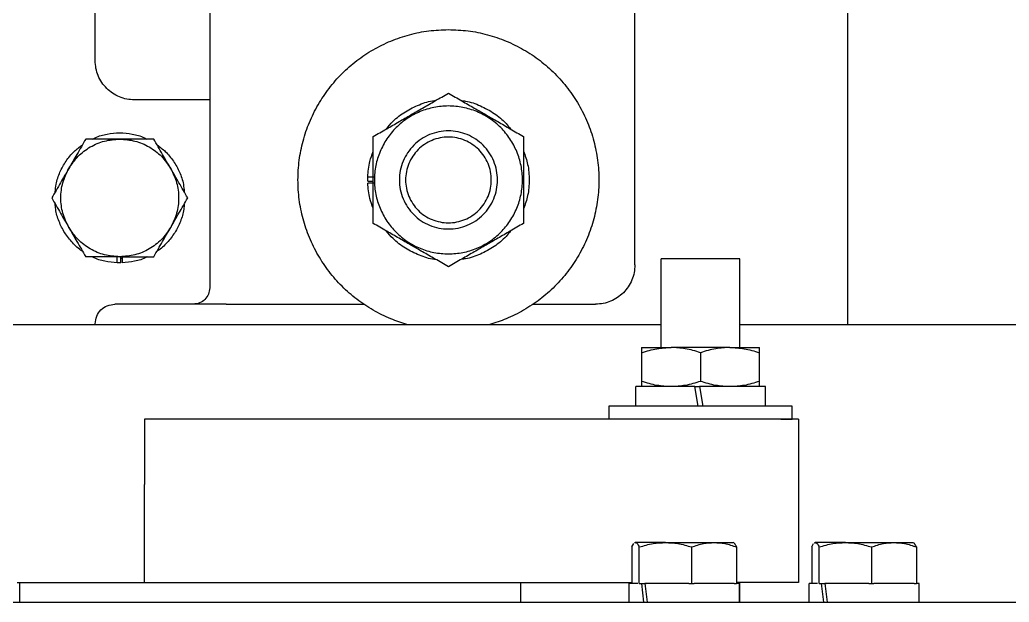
# Model space of a CAD drawing. Header units: millimetres. Extents: x 1293 to 41893, y 1011 to 26911.
# Drawn here: x 11581.6 to 11783.3, y 15104.4 to 15223.2 of the extents above; entities that cross this region are included whole.
import ezdxf

# ---------------------------------------------------------------- set-up
doc = ezdxf.new("R2010")
doc.units = ezdxf.units.MM
doc.header["$LTSCALE"] = 50
doc.layers.add('MAQUINAS', color=11, linetype='Continuous')

msp = doc.modelspace()

# ---------------------------------------------------------------- linework, layer by layer
at = {"layer": 'MAQUINAS', "linetype": 'Continuous', "lineweight": 25}
for p, q in [((11750.3934895, 15161.0425398), (11750.3934895, 15299.0425398)), ((11707.0054871, 15173.1569693), (11707.0054871, 15283.823636)), ((11597.0054871, 15214.823636), (11597.0054871, 15242.1569693)), ((11620.3388204, 15242.1569693), (11620.3388204, 15214.823636)), ((11613.6721537, 15206.823636), (11605.0054871, 15206.823636)), ((11620.3388204, 15206.823636), (11620.3388204, 15168.4903026)), ((11652.5541767, 15190.232299), (11652.5641558, 15191.118636)), ((11652.5641558, 15191.118636), (11653.8890188, 15191.118636)), ((11652.5541767, 15190.232299), (11653.6721578, 15190.232299)), ((11653.8890188, 15189.8619693), (11652.5641558, 15189.8619693)), ((11601.5104871, 15173.5695428), (11601.5104871, 15174.823636)), ((11602.2087419, 15173.5618601), (11602.2087419, 15174.823636)), ((11602.5004871, 15174.823636), (11602.5004871, 15173.5695428)), ((11602.2087419, 15173.5618601), (11601.5104871, 15173.5695428)), ((11602.2087419, 15174.4919776), (11602.5004871, 15174.5085348)), ((11712.3934934, 15156.3358731), (11712.3934934, 15174.3758731)), ((11728.3934934, 15156.3358731), (11728.3934934, 15174.3758731)), ((11617.0054871, 15165.1569693), (11601.0054871, 15165.1569693)), ((11623.6721537, 15165.1569693), (11651.8391423, 15165.1569693)), ((11686.1718318, 15165.1569693), (11699.0054871, 15165.1569693)), ((11462.4560953, 15161.0425398), (11712.3934934, 15161.0425398)), ((11728.3934934, 15161.0425398), (11940.6603846, 15161.0425398)), ((11708.3934934, 15155.2640763), (11708.3934934, 15149.4076699)), ((11720.3934934, 15155.2640763), (11720.3934934, 15149.4076699)), ((11732.3934934, 15149.4076699), (11732.3934934, 15155.2640763)), ((11707.1301601, 15148.3358731), (11707.1301601, 15144.3758731)), ((11719.2002386, 15148.3358731), (11720.1902386, 15148.3358731)), ((11719.8984934, 15144.3758731), (11719.2002386, 15148.3358731)), ((11720.1902386, 15148.3358731), (11720.8884934, 15144.3758731)), ((11733.6568267, 15144.3758731), (11733.6568267, 15148.3358731)), ((11701.7268267, 15144.3758731), (11701.7268267, 15141.7092064)), ((11739.0601601, 15141.7092064), (11739.0601601, 15144.3758731)), ((11740.3934934, 15141.7092064), (11607.0601601, 15141.7092064)), ((11607.0601601, 15108.3758731), (11607.0601601, 15128.3758731)), ((11740.3934934, 15128.3758731), (11740.3934934, 15108.3758731)), ((11706.3853874, 15115.6427091), (11706.7874601, 15116.3248256)), ((11707.0601733, 15116.5358731), (11706.9493137, 15116.4718683)), ((11706.971847, 15116.4328395), (11707.147732, 15116.5358731)), ((11727.1710329, 15116.4718683), (11727.0601733, 15116.5358731)), ((11743.052054, 15115.6427091), (11743.4541267, 15116.3248256)), ((11743.72684, 15116.5358731), (11743.6159804, 15116.4718683)), ((11743.6385137, 15116.4328395), (11743.8143987, 15116.5358731)), ((11763.8376996, 15116.4718683), (11763.72684, 15116.5358731)), ((11706.3853874, 15115.6427091), (11706.3853874, 15108.2025398)), ((11707.9100767, 15108.2025398), (11707.9100767, 15115.6427091)), ((11718.5848626, 15115.6427091), (11718.5848626, 15108.2025398)), ((11727.7349592, 15115.6427091), (11727.7349592, 15108.2025398)), ((11743.052054, 15115.6427091), (11743.052054, 15108.2025398)), ((11744.5767434, 15108.2025398), (11744.5767434, 15115.6427091)), ((11755.2515293, 15115.6427091), (11755.2515293, 15108.2025398)), ((11764.4016259, 15115.6427091), (11764.4016259, 15108.2025398)), ((11581.0682926, 15108.3758731), (11706.3853874, 15108.3758731)), ((11581.6501733, 15104.3758731), (11581.6501733, 15108.2025398)), ((11683.7268267, 15108.3758731), (11683.7268267, 15104.3758731)), ((11705.8035066, 15108.2025398), (11705.8035066, 15104.3758731)), ((11707.9100767, 15108.2025398), (11709.336006, 15108.2025398)), ((11708.8618327, 15104.3758731), (11708.413261, 15108.2025398)), ((11709.0576644, 15108.2025398), (11709.5464017, 15104.3758731)), ((11718.0254839, 15108.2025398), (11719.0643448, 15108.2025398)), ((11727.255477, 15108.2025398), (11727.7349592, 15108.2025398)), ((11740.3934934, 15108.3758731), (11727.7349592, 15108.3758731)), ((11728.31684, 15104.3758731), (11728.31684, 15108.2025398)), ((11728.3934934, 15104.3758731), (11728.3934934, 15108.3758731)), ((11742.4701733, 15108.2025398), (11742.4701733, 15104.3758731)), ((11744.5767434, 15108.2025398), (11746.0026727, 15108.2025398)), ((11745.5284993, 15104.3758731), (11745.0799276, 15108.2025398)), ((11745.7243311, 15108.2025398), (11746.2130684, 15104.3758731)), ((11754.6921505, 15108.2025398), (11755.7310115, 15108.2025398)), ((11763.9221437, 15108.2025398), (11764.4016259, 15108.2025398)), ((11764.9835066, 15104.3758731), (11764.9835066, 15108.2025398)), ((11577.1914783, 15104.3758731), (11913.4165986, 15104.3758731))]:
    msp.add_line(p, q, dxfattribs=at)
for points, knots in [([(11660.5558927, 15161.0425398), (11659.4498887, 15161.3864671), (11657.0653925, 15162.1279594), (11653.63076, 15163.8644858), (11650.2827547, 15166.0890109), (11647.2590404, 15168.7442717), (11644.6063582, 15171.7680701), (11642.3714346, 15175.1131605), (11640.5921513, 15178.7211036), (11639.2990484, 15182.5304892), (11638.5142254, 15186.4760511), (11638.2511178, 15190.4903028), (11638.5142256, 15194.5045533), (11639.2990475, 15198.450119), (11640.5921547, 15202.2594909), (11642.371422, 15205.8674849), (11644.6064055, 15209.2123851), (11647.258864, 15212.2368933), (11650.2834133, 15214.8895054), (11653.6283024, 15217.1239156), (11657.2362995, 15218.9053222), (11661.0456706, 15220.1904454), (11664.9912363, 15221.0050639), (11667.6674035, 15221.1063342), (11669.0054871, 15221.1569693)], [0, 0, 0, 0, 0.0395646609, 0.085299677, 0.1310346932, 0.1767697093, 0.2225047255, 0.2682397416, 0.3139747578, 0.3597097739, 0.4054447901, 0.4511798062, 0.4969148224, 0.5426498385, 0.5883848547, 0.6341198708, 0.679854887, 0.7255899031, 0.7713249193, 0.8170599354, 0.8627949516, 0.9085299677, 0.9542649839, 1, 1, 1, 1]), ([(11669.0054871, 15221.1569693), (11670.3435706, 15221.1063342), (11673.0197378, 15221.0050639), (11676.9653036, 15220.1904454), (11680.7746747, 15218.9053222), (11684.3826717, 15217.1239156), (11687.7275609, 15214.8895054), (11690.7521101, 15212.2368933), (11693.4045687, 15209.2123851), (11695.6395522, 15205.8674849), (11697.4188194, 15202.2594909), (11698.7119266, 15198.450119), (11699.4967485, 15194.5045533), (11699.7598563, 15190.4903028), (11699.4967487, 15186.4760511), (11698.7119257, 15182.5304892), (11697.4188228, 15178.7211036), (11695.6395395, 15175.1131605), (11693.404616, 15171.7680701), (11690.7519337, 15168.7442717), (11687.7282194, 15166.0890109), (11684.3802141, 15163.8644858), (11680.9455817, 15162.1279594), (11678.5610854, 15161.3864671), (11677.4550814, 15161.0425398)], [0, 0, 0, 0, 0.0457350161, 0.0914700323, 0.1372050484, 0.1829400646, 0.2286750807, 0.2744100969, 0.320145113, 0.3658801292, 0.4116151453, 0.4573501615, 0.5030851776, 0.5488201938, 0.5945552099, 0.6402902261, 0.6860252422, 0.7317602584, 0.7774952745, 0.8232302907, 0.8689653068, 0.914700323, 0.9604353391, 1, 1, 1, 1]), ([(11653.6721537, 15199.3430068), (11654.5829038, 15199.8688286), (11656.3156941, 15200.8692555), (11658.8851594, 15202.352737), (11661.338734, 15203.7693089), (11663.7923412, 15205.1858997), (11666.3618169, 15206.6693872), (11668.0946886, 15207.6698611), (11669.0054871, 15208.1957109)], [0, 0, 0, 0, 0.1815959575, 0.3455038982, 0.4999999835, 0.6544793218, 0.8183941162, 1, 1, 1, 1]), ([(11669.0054871, 15208.1957109), (11669.9162372, 15207.6698891), (11671.6490274, 15206.6694622), (11674.2184927, 15205.1859807), (11676.6720673, 15203.7694087), (11679.1256745, 15202.3528179), (11681.6951502, 15200.8693305), (11683.4280219, 15199.8688565), (11684.3388204, 15199.3430068)], [0, 0, 0, 0, 0.1815959575, 0.3455038983, 0.4999999835, 0.6544793219, 0.8183941161, 1, 1, 1, 1]), ([(11656.3412017, 15200.8839823), (11656.7809084, 15201.4225036), (11657.8936395, 15202.785297), (11660.1823269, 15204.4945183), (11663.037363, 15205.8962948), (11665.1828488, 15206.6272586), (11666.3427571, 15206.7090652), (11666.4427571, 15206.716118)], [0, 0, 0, 0, 0.1743291541, 0.441161103, 0.7079930518, 0.9748250007, 1, 1, 1, 1]), ([(11671.6499723, 15206.6689166), (11671.9289936, 15206.6413762), (11673.2660647, 15206.5094022), (11675.5606393, 15205.6683613), (11678.3516663, 15204.1403133), (11680.4237695, 15202.5011211), (11681.3618399, 15201.2747641), (11681.653629, 15200.8933028)], [0, 0, 0, 0, 0.0709820778, 0.3401464394, 0.609310801, 0.8784751627, 1, 1, 1, 1]), ([(11596.4609634, 15198.823636), (11596.6350037, 15198.9189862), (11597.5609547, 15199.4262804), (11599.442871, 15199.8952899), (11602.0054871, 15200.182809), (11604.5681031, 15199.8952899), (11606.4500194, 15199.4262804), (11607.3759705, 15198.9189862), (11607.5500107, 15198.823636)], [0, 0, 0, 0, 0.0518637054, 0.2759318527, 0.5, 0.7240681473, 0.9481362946, 1, 1, 1, 1]), ([(11653.6721537, 15181.6375985), (11653.6721537, 15182.6892421), (11653.6721537, 15184.690096), (11653.6721537, 15187.6570589), (11653.6721537, 15190.4902029), (11653.6721537, 15193.3233844), (11653.6721537, 15196.2903594), (11653.6721537, 15198.2913073), (11653.6721537, 15199.3430068)], [0, 0, 0, 0, 0.1815959575, 0.3455038983, 0.4999999835, 0.6544793219, 0.8183941161, 1, 1, 1, 1]), ([(11684.3388204, 15199.3430068), (11684.3388204, 15198.2913631), (11684.3388204, 15196.2905093), (11684.3388204, 15193.3235463), (11684.3388204, 15190.4904024), (11684.3388204, 15187.6572209), (11684.3388204, 15184.6902459), (11684.3388204, 15182.689298), (11684.3388204, 15181.6375985)], [0, 0, 0, 0, 0.1815959574, 0.3455038982, 0.4999999835, 0.6544793218, 0.8183941161, 1, 1, 1, 1]), ([(11588.8584651, 15188.052326), (11588.9028261, 15188.5787729), (11589.0192538, 15189.9604619), (11589.7592044, 15192.1038623), (11590.9967817, 15194.3610919), (11592.5521808, 15196.2688658), (11593.8194361, 15197.2156404), (11594.3988198, 15197.6485018)], [0, 0, 0, 0, 0.1380833636, 0.3624073502, 0.5867313368, 0.8110553233, 1, 1, 1, 1]), ([(11595.0772838, 15198.823636), (11594.4822517, 15197.79301), (11593.3460156, 15195.8249914), (11592.1722581, 15193.7919838), (11591.6131822, 15192.823636)], [0, 0, 0, 0, 0.523687075, 1, 1, 1, 1]), ([(11602.0054871, 15198.823636), (11600.8873353, 15198.823636), (11598.5398203, 15198.823636), (11596.2673481, 15198.823636), (11595.0772838, 15198.823636)], [0, 0, 0, 0, 0.476312925, 1, 1, 1, 1]), ([(11608.9336903, 15198.823636), (11607.743626, 15198.823636), (11605.4711538, 15198.823636), (11603.1236388, 15198.823636), (11602.0054871, 15198.823636)], [0, 0, 0, 0, 0.523687075, 1, 1, 1, 1]), ([(11612.3977919, 15192.823636), (11611.838716, 15193.7919838), (11610.6649585, 15195.8249914), (11609.5287224, 15197.79301), (11608.9336903, 15198.823636)], [0, 0, 0, 0, 0.476312925, 1, 1, 1, 1]), ([(11609.6121543, 15197.6485018), (11610.1915381, 15197.2156404), (11611.4587933, 15196.2688658), (11613.0141924, 15194.3610919), (11614.2517697, 15192.1038623), (11614.9917203, 15189.9604619), (11615.1081481, 15188.5787729), (11615.152509, 15188.052326)], [0, 0, 0, 0, 0.1889446767, 0.4132686632, 0.6375926498, 0.8619166364, 1, 1, 1, 1]), ([(11652.5641558, 15191.118636), (11652.6469623, 15192.1853183), (11652.7843303, 15193.9548385), (11653.4197859, 15195.6065992), (11653.6721832, 15196.2626641)], [0, 0, 0, 0, 0.6028087688, 1, 1, 1, 1]), ([(11684.3387913, 15196.3717103), (11684.6454854, 15195.4766352), (11685.297618, 15193.573411), (11685.5442102, 15190.4903026), (11685.2976181, 15187.4071949), (11684.6454858, 15185.5039714), (11684.3387919, 15184.6088969)], [0, 0, 0, 0, 0.2351471171, 0.5000000874, 0.7648530577, 1, 1, 1, 1]), ([(11591.6131822, 15192.823636), (11591.0541063, 15191.8552881), (11589.8803488, 15189.8222805), (11588.7441128, 15187.8542619), (11588.1490806, 15186.823636)], [0, 0, 0, 0, 0.476312925, 1, 1, 1, 1]), ([(11615.8618935, 15186.823636), (11615.2668614, 15187.8542619), (11614.1306253, 15189.8222805), (11612.9568678, 15191.8552881), (11612.3977919, 15192.823636)], [0, 0, 0, 0, 0.523687075, 1, 1, 1, 1]), ([(11653.6721839, 15184.7179394), (11653.4197862, 15185.3740048), (11652.7843304, 15187.0257662), (11652.6469624, 15188.795287), (11652.5641558, 15189.8619693)], [0, 0, 0, 0, 0.3971914519, 1, 1, 1, 1]), ([(11588.1490806, 15186.823636), (11588.7441128, 15185.79301), (11589.8803488, 15183.8249914), (11591.0541063, 15181.7919838), (11591.6131822, 15180.823636)], [0, 0, 0, 0, 0.523687075, 1, 1, 1, 1]), ([(11612.3977919, 15180.823636), (11612.9568678, 15181.7919838), (11614.1306253, 15183.8249914), (11615.2668614, 15185.79301), (11615.8618935, 15186.823636)], [0, 0, 0, 0, 0.476312925, 1, 1, 1, 1]), ([(11594.4232528, 15175.9564509), (11594.3839691, 15175.9788374), (11593.6004024, 15176.4253671), (11592.3272047, 15177.6838971), (11590.7114612, 15179.6873222), (11589.5787668, 15182.0088752), (11588.9448392, 15184.0109306), (11588.8799224, 15185.2294391), (11588.8606516, 15185.5911588)], [0, 0, 0, 0, 0.0117946613, 0.2352602735, 0.4587258856, 0.6821914978, 0.9056571099, 1, 1, 1, 1]), ([(11615.1503225, 15185.5911588), (11615.1310517, 15185.2294391), (11615.066135, 15184.0109306), (11614.4322073, 15182.0088752), (11613.2995129, 15179.6873222), (11611.6837694, 15177.6838971), (11610.4105717, 15176.4253671), (11609.627005, 15175.9788374), (11609.5877213, 15175.9564509)], [0, 0, 0, 0, 0.0943428901, 0.3178085022, 0.5412741144, 0.7647397265, 0.9882053387, 1, 1, 1, 1]), ([(11591.6131822, 15180.823636), (11592.1722581, 15179.8552881), (11593.3460156, 15177.8222805), (11594.4822517, 15175.8542619), (11595.0772838, 15174.823636)], [0, 0, 0, 0, 0.476312925, 1, 1, 1, 1]), ([(11608.9336903, 15174.823636), (11609.5287224, 15175.8542619), (11610.6649585, 15177.8222805), (11611.838716, 15179.8552881), (11612.3977919, 15180.823636)], [0, 0, 0, 0, 0.523687075, 1, 1, 1, 1]), ([(11669.0054871, 15172.7848944), (11668.094737, 15173.3107162), (11666.3619467, 15174.3111431), (11663.7924814, 15175.7946246), (11661.3389068, 15177.2111966), (11658.8852996, 15178.6277873), (11656.3158239, 15180.1112748), (11654.5829522, 15181.1117488), (11653.6721537, 15181.6375985)], [0, 0, 0, 0, 0.1815959575, 0.3455038983, 0.4999999835, 0.6544793218, 0.8183941161, 1, 1, 1, 1]), ([(11684.3388204, 15181.6375985), (11683.4280703, 15181.1117767), (11681.6952801, 15180.1113498), (11679.1258148, 15178.6278683), (11676.6722401, 15177.2112963), (11674.2186329, 15175.7947056), (11671.6491573, 15174.3112181), (11669.9162855, 15173.3107441), (11669.0054871, 15172.7848944)], [0, 0, 0, 0, 0.1815959575, 0.3455038982, 0.4999999835, 0.6544793219, 0.8183941162, 1, 1, 1, 1]), ([(11666.4427571, 15174.2644872), (11666.3427571, 15174.2715401), (11665.1828488, 15174.3533467), (11663.037363, 15175.0843105), (11660.1823269, 15176.486087), (11657.8936395, 15178.1953083), (11656.7809084, 15179.5581017), (11656.3412017, 15180.0966229)], [0, 0, 0, 0, 0.0251749993, 0.2920069482, 0.558838897, 0.8256708459, 1, 1, 1, 1]), ([(11681.653629, 15180.0873025), (11681.3618399, 15179.7058411), (11680.4237695, 15178.4794841), (11678.3516663, 15176.8402919), (11675.5606393, 15175.312244), (11673.2660647, 15174.471203), (11671.9289936, 15174.3392291), (11671.6499723, 15174.3116886)], [0, 0, 0, 0, 0.1215248373, 0.390689199, 0.6598535606, 0.9290179222, 1, 1, 1, 1]), ([(11602.0054871, 15174.823636), (11600.8873353, 15174.823636), (11598.5398203, 15174.823636), (11596.2673481, 15174.823636), (11595.0772838, 15174.823636)], [0, 0, 0, 0, 0.476312925, 1, 1, 1, 1]), ([(11601.5104871, 15173.5695428), (11600.6601213, 15173.6586272), (11598.9593899, 15173.8367962), (11597.2251753, 15174.3378267), (11596.4379413, 15174.7962555), (11596.3909224, 15174.823636)], [0, 0, 0, 0, 0.4846086665, 0.969217333, 1, 1, 1, 1]), ([(11602.0054871, 15174.823636), (11603.1236388, 15174.823636), (11605.4711538, 15174.823636), (11607.743626, 15174.823636), (11608.9336903, 15174.823636)], [0, 0, 0, 0, 0.47631292503, 1, 1, 1, 1]), ([(11607.6200517, 15174.823636), (11607.5730328, 15174.7962555), (11606.7857989, 15174.3378267), (11605.0515843, 15173.8367962), (11603.3508528, 15173.6586272), (11602.5004871, 15173.5695428)], [0, 0, 0, 0, 0.030782667, 0.5153913335, 1, 1, 1, 1]), ([(11708.3934934, 15155.2640763), (11709.4241193, 15155.5790512), (11711.3921379, 15156.1805074), (11713.4251456, 15156.2857464), (11714.3934934, 15156.3358731)], [0, 0, 0, 0, 0.52368707497, 1, 1, 1, 1]), ([(11708.3934934, 15156.3358731), (11708.3934934, 15156.2857464), (11708.3934934, 15156.1805074), (11708.3934934, 15155.5790512), (11708.3934934, 15155.2640763)], [0, 0, 0, 0, 0.476312925, 1, 1, 1, 1]), ([(11720.3934934, 15155.2640763), (11719.3628675, 15155.5790512), (11717.3948489, 15156.1805074), (11715.3618412, 15156.2857464), (11714.3934934, 15156.3358731)], [0, 0, 0, 0, 0.523687075, 1, 1, 1, 1]), ([(11726.3934934, 15156.3358731), (11725.4251456, 15156.2857464), (11723.3921379, 15156.1805074), (11721.4241193, 15155.5790512), (11720.3934934, 15155.2640763)], [0, 0, 0, 0, 0.476312925, 1, 1, 1, 1]), ([(11726.3934934, 15156.3358731), (11727.3618412, 15156.2857464), (11729.3948489, 15156.1805074), (11731.3628675, 15155.5790512), (11732.3934934, 15155.2640763)], [0, 0, 0, 0, 0.476312925, 1, 1, 1, 1]), ([(11732.3934934, 15155.2640763), (11732.3934934, 15155.5790512), (11732.3934934, 15156.1805074), (11732.3934934, 15156.2857464), (11732.3934934, 15156.3358731)], [0, 0, 0, 0, 0.523687075, 1, 1, 1, 1]), ([(11714.3934934, 15148.3358731), (11713.4251456, 15148.3859998), (11711.3921379, 15148.4912389), (11709.4241193, 15149.0926951), (11708.3934934, 15149.4076699)], [0, 0, 0, 0, 0.476312925, 1, 1, 1, 1]), ([(11708.3934934, 15149.4076699), (11708.3934934, 15149.0926951), (11708.3934934, 15148.4912389), (11708.3934934, 15148.3859998), (11708.3934934, 15148.3358731)], [0, 0, 0, 0, 0.523687075, 1, 1, 1, 1]), ([(11720.3934934, 15149.4076699), (11719.3628675, 15149.0926951), (11717.3948489, 15148.4912389), (11715.3618412, 15148.3859998), (11714.3934934, 15148.3358731)], [0, 0, 0, 0, 0.52368707497, 1, 1, 1, 1]), ([(11726.3934934, 15148.3358731), (11725.4251456, 15148.3859998), (11723.3921379, 15148.4912389), (11721.4241193, 15149.0926951), (11720.3934934, 15149.4076699)], [0, 0, 0, 0, 0.476312925, 1, 1, 1, 1]), ([(11732.3934934, 15149.4076699), (11731.3628675, 15149.0926951), (11729.3948489, 15148.4912389), (11727.3618412, 15148.3859998), (11726.3934934, 15148.3358731)], [0, 0, 0, 0, 0.523687075, 1, 1, 1, 1]), ([(11732.3934934, 15148.3358731), (11732.3934934, 15148.3859998), (11732.3934934, 15148.4912389), (11732.3934934, 15149.0926951), (11732.3934934, 15149.4076699)], [0, 0, 0, 0, 0.476312925, 1, 1, 1, 1]), ([(11719.2002386, 15148.3358731), (11718.3502998, 15148.3358731), (11716.6504224, 15148.3358731), (11714.2531542, 15148.3358731), (11712.0826821, 15148.3358731), (11710.2263982, 15148.3358731), (11708.7458656, 15148.3358731), (11707.7230518, 15148.3358731), (11707.1753122, 15148.3358731), (11707.1845651, 15148.3358731), (11707.188149, 15148.3358731)], [0, 0, 0, 0, 0.1310239986, 0.2620479973, 0.3930719959, 0.5240959945, 0.6551199932, 0.7861439918, 0.9171679904, 1, 1, 1, 1]), ([(11733.6208459, 15148.3358731), (11733.6322131, 15148.3358731), (11733.7085235, 15148.3358731), (11733.3664806, 15148.3358731), (11732.5767588, 15148.3358731), (11731.2846382, 15148.3358731), (11729.5959798, 15148.3358731), (11727.5587274, 15148.3358731), (11725.2536291, 15148.3358731), (11722.7653835, 15148.3358731), (11721.0486202, 15148.3358731), (11720.1902386, 15148.3358731)], [0, 0, 0, 0, 0.0214107006, 0.143734363, 0.2660580254, 0.3883816879, 0.5107053503, 0.6330290127, 0.7553526751, 0.8776763376, 1, 1, 1, 1]), ([(11707.147732, 15116.5358731), (11707.2684194, 15116.4956722), (11707.5267239, 15116.4096312), (11707.7768283, 15115.9092811), (11707.9100767, 15115.6427091)], [0, 0, 0, 0, 0.4672290805, 1, 1, 1, 1]), ([(11707.9100767, 15115.6427091), (11708.8429868, 15115.9092811), (11710.5940396, 15116.4096312), (11712.402503, 15116.4956722), (11713.2474697, 15116.5358731)], [0, 0, 0, 0, 0.53277091955, 1, 1, 1, 1]), ([(11713.2474697, 15116.5358731), (11714.0924364, 15116.4956722), (11715.9008997, 15116.4096312), (11717.6519526, 15115.9092811), (11718.5848626, 15115.6427091)], [0, 0, 0, 0, 0.4672290805, 1, 1, 1, 1]), ([(11718.5848626, 15115.6427091), (11719.3845243, 15115.9092811), (11720.8854727, 15116.4096312), (11722.4356316, 15116.4956722), (11723.1599109, 15116.5358731)], [0, 0, 0, 0, 0.5327709195, 1, 1, 1, 1]), ([(11723.1599109, 15116.5358731), (11723.8841903, 15116.4956722), (11725.4343492, 15116.4096312), (11726.9352976, 15115.9092811), (11727.7349592, 15115.6427091)], [0, 0, 0, 0, 0.4672290805, 1, 1, 1, 1]), ([(11723.1599109, 15116.5358731), (11723.8128311, 15116.5358731), (11725.1186715, 15116.5358731), (11726.3834357, 15116.5358731), (11727.0427247, 15116.5358731), (11726.9915562, 15116.5358731), (11726.9746337, 15116.5358731)], [0, 0, 0, 0, 0.2861932181, 0.5723864361, 0.8585796542, 1, 1, 1, 1]), ([(11727.7349592, 15115.6427091), (11727.6019401, 15115.9208649), (11727.409217, 15116.3238675), (11727.2101644, 15116.4070655), (11727.1484996, 15116.4328395)], [0, 0, 0, 0, 0.69020858604, 1, 1, 1, 1]), ([(11743.8143987, 15116.5358731), (11743.9350861, 15116.4956722), (11744.1933905, 15116.4096312), (11744.443495, 15115.9092811), (11744.5767434, 15115.6427091)], [0, 0, 0, 0, 0.4672290805, 1, 1, 1, 1]), ([(11744.5767434, 15115.6427091), (11745.5096534, 15115.9092811), (11747.2607063, 15116.4096312), (11749.0691697, 15116.4956722), (11749.9141363, 15116.5358731)], [0, 0, 0, 0, 0.5327709195, 1, 1, 1, 1]), ([(11749.9141363, 15116.5358731), (11750.759103, 15116.4956722), (11752.5675664, 15116.4096312), (11754.3186193, 15115.9092811), (11755.2515293, 15115.6427091)], [0, 0, 0, 0, 0.4672290805, 1, 1, 1, 1]), ([(11755.2515293, 15115.6427091), (11756.051191, 15115.9092811), (11757.5521394, 15116.4096312), (11759.1022983, 15116.4956722), (11759.8265776, 15116.5358731)], [0, 0, 0, 0, 0.5327709195, 1, 1, 1, 1]), ([(11759.8265776, 15116.5358731), (11760.5508569, 15116.4956722), (11762.1010158, 15116.4096312), (11763.6019642, 15115.9092811), (11764.4016259, 15115.6427091)], [0, 0, 0, 0, 0.4672290805, 1, 1, 1, 1]), ([(11759.8265776, 15116.5358731), (11760.4794978, 15116.5358731), (11761.7853382, 15116.5358731), (11763.0501023, 15116.5358731), (11763.7093914, 15116.5358731), (11763.6582228, 15116.5358731), (11763.6413004, 15116.5358731)], [0, 0, 0, 0, 0.2861932181, 0.5723864361, 0.8585796542, 1, 1, 1, 1]), ([(11764.4016259, 15115.6427091), (11764.2686068, 15115.9208649), (11764.0758837, 15116.3238675), (11763.8768311, 15116.4070655), (11763.8151663, 15116.4328395)], [0, 0, 0, 0, 0.690208586, 1, 1, 1, 1]), ([(11707.5968468, 15108.2025398), (11707.2281133, 15108.2025398), (11706.4069296, 15108.2025398), (11705.8427829, 15108.2025398), (11705.8720328, 15108.2025398), (11705.8824767, 15108.2025398)], [0, 0, 0, 0, 0.3438226913, 0.7657064074, 1, 1, 1, 1]), ([(11728.2378699, 15108.2025398), (11728.2575549, 15108.2025398), (11728.3215108, 15108.2025398), (11727.9276777, 15108.2025398), (11727.6550627, 15108.2025398)], [0, 0, 0, 0, 0.3077902795, 1, 1, 1, 1]), ([(11744.2635135, 15108.2025398), (11743.89478, 15108.2025398), (11743.0735963, 15108.2025398), (11742.5094496, 15108.2025398), (11742.5386995, 15108.2025398), (11742.5491434, 15108.2025398)], [0, 0, 0, 0, 0.3438226913, 0.7657064074, 1, 1, 1, 1]), ([(11764.9045365, 15108.2025398), (11764.9242216, 15108.2025398), (11764.9881775, 15108.2025398), (11764.5943444, 15108.2025398), (11764.3217293, 15108.2025398)], [0, 0, 0, 0, 0.3077902795, 1, 1, 1, 1])]:
    msp.add_open_spline(points, degree=3, knots=knots, dxfattribs=at)
for points in [[(11605.0054871, 15206.823636), (11604.4818911, 15206.8534097), (11603.434699, 15206.912957), (11601.9243038, 15207.3886582), (11600.5322035, 15208.1280085), (11599.3124335, 15209.1305824), (11598.3098596, 15210.3503524), (11597.5705093, 15211.7424527), (11597.0948081, 15213.2528479), (11597.0352608, 15214.3000399), (11597.0054871, 15214.823636)], [(11620.3388204, 15214.823636), (11620.3388204, 15214.3000399), (11620.3388204, 15213.2528479), (11620.3388204, 15211.7424527), (11620.3388204, 15210.3503524), (11620.3388204, 15209.1305824), (11620.3388204, 15208.1280085), (11620.3388204, 15207.3886582), (11620.3388204, 15206.912957), (11620.3388204, 15206.8534097), (11620.3388204, 15206.823636)], [(11620.3388204, 15206.823636), (11620.314009, 15206.823636), (11620.2643862, 15206.823636), (11619.8679686, 15206.823636), (11619.2518433, 15206.823636), (11618.4163651, 15206.823636), (11617.39989, 15206.823636), (11616.2398065, 15206.823636), (11614.9811438, 15206.823636), (11614.1084837, 15206.823636), (11613.6721537, 15206.823636)], [(11669.0054871, 15175.4069693), (11668.0182934, 15175.4631051), (11666.0439061, 15175.5753767), (11663.1961369, 15176.4722716), (11660.5716179, 15177.8662549), (11658.2712077, 15179.7565245), (11656.3833099, 15182.0562992), (11654.9804752, 15184.6809885), (11654.1166139, 15187.528712), (11653.8249236, 15190.4903052), (11654.1166139, 15193.4518829), (11654.9804752, 15196.2996529), (11656.3833099, 15198.9241717), (11658.2712077, 15201.224582), (11660.5716179, 15203.1124798), (11663.1961369, 15204.5153145), (11666.0439061, 15205.3791758), (11669.0054871, 15205.6708661), (11671.9670681, 15205.3791758), (11674.8148372, 15204.5153145), (11677.4393562, 15203.1124798), (11679.7397664, 15201.224582), (11681.6276642, 15198.9241717), (11683.0304989, 15196.2996529), (11683.8943602, 15193.4518829), (11684.1860505, 15190.4903052), (11683.8943602, 15187.528712), (11683.0304989, 15184.6809885), (11681.6276642, 15182.0562992), (11679.7397664, 15179.7565245), (11677.4393562, 15177.8662549), (11674.8148372, 15176.4722716), (11671.9670681, 15175.5753767), (11669.9926807, 15175.4631051), (11669.0054871, 15175.4069693)], [(11679.0054871, 15190.4903026), (11678.9682699, 15189.8358096), (11678.8938357, 15188.5268235), (11678.2992093, 15186.6387998), (11677.3750214, 15184.8987872), (11676.1218041, 15183.3736533), (11674.5970916, 15182.1220084), (11672.856966, 15181.1919522), (11670.9689726, 15180.6192265), (11669.0054854, 15180.4258407), (11667.0420084, 15180.6192265), (11665.1539841, 15181.1919522), (11663.4139716, 15182.1220084), (11661.8888378, 15183.3736533), (11660.6371928, 15184.8987872), (11659.7071367, 15186.6387998), (11659.1344109, 15188.5268235), (11658.9410251, 15190.4903026), (11659.1344109, 15192.4537817), (11659.7071367, 15194.3418055), (11660.6371928, 15196.0818181), (11661.8888378, 15197.6069519), (11663.4139716, 15198.8585969), (11665.1539841, 15199.788653), (11667.0420084, 15200.3613788), (11669.0054854, 15200.5547646), (11670.9689726, 15200.3613788), (11672.856966, 15199.788653), (11674.5970916, 15198.8585969), (11676.1218041, 15197.6069519), (11677.3750214, 15196.0818181), (11678.2992093, 15194.3418055), (11678.8938357, 15192.4537817), (11678.9682699, 15191.1447957), (11679.0054871, 15190.4903026)], [(11677.7424871, 15190.4903026), (11677.7099705, 15189.9184721), (11677.6449373, 15188.7748109), (11677.1254122, 15187.1252446), (11676.3179493, 15185.6049956), (11675.2230132, 15184.2724861), (11673.8908719, 15183.1789239), (11672.3705243, 15182.3663339), (11670.7209844, 15181.8659434), (11669.0054856, 15181.6969822), (11667.2899958, 15181.8659434), (11665.6404289, 15182.3663339), (11664.12018, 15183.1789239), (11662.7876706, 15184.2724861), (11661.6941084, 15185.6049956), (11660.8815183, 15187.1252446), (11660.3811279, 15188.7748109), (11660.2121667, 15190.4903026), (11660.3811279, 15192.2057943), (11660.8815183, 15193.8553607), (11661.6941084, 15195.3756097), (11662.7876706, 15196.7081191), (11664.12018, 15197.8016813), (11665.6404289, 15198.6142714), (11667.2899958, 15199.1146618), (11669.0054856, 15199.283623), (11670.7209844, 15199.1146618), (11672.3705243, 15198.6142714), (11673.8908719, 15197.8016813), (11675.2230132, 15196.7081191), (11676.3179493, 15195.3756097), (11677.1254122, 15193.8553607), (11677.6449373, 15192.2057943), (11677.7099705, 15191.0621332), (11677.7424871, 15190.4903026)], [(11591.6131822, 15192.823636), (11592.2057022, 15193.6915328), (11593.390742, 15195.4273264), (11595.9450838, 15197.3205623), (11598.8618451, 15198.5860693), (11600.9576064, 15198.7444471), (11602.0054871, 15198.823636)], [(11602.0054871, 15198.823636), (11603.0533677, 15198.7444471), (11605.1491291, 15198.5860693), (11608.0658903, 15197.3205623), (11610.6202321, 15195.4273264), (11611.805272, 15193.6915328), (11612.3977919, 15192.823636)], [(11591.6131822, 15180.823636), (11591.1578215, 15181.7707217), (11590.2471, 15183.6648931), (11589.8846806, 15186.823636), (11590.2471, 15189.9823788), (11591.1578215, 15191.8765502), (11591.6131822, 15192.823636)], [(11612.3977919, 15192.823636), (11612.8531526, 15191.8765502), (11613.7638741, 15189.9823788), (11614.1262935, 15186.823636), (11613.7638741, 15183.6648931), (11612.8531526, 15181.7707217), (11612.3977919, 15180.823636)], [(11602.0054871, 15174.823636), (11600.9576064, 15174.9028249), (11598.8618451, 15175.0612027), (11595.9450838, 15176.3267096), (11593.390742, 15178.2199455), (11592.2057022, 15179.9557391), (11591.6131822, 15180.823636)], [(11612.3977919, 15180.823636), (11611.805272, 15179.9557391), (11610.6202321, 15178.2199455), (11608.0658903, 15176.3267096), (11605.1491291, 15175.0612027), (11603.0533677, 15174.9028249), (11602.0054871, 15174.823636)], [(11707.0054871, 15173.1569693), (11706.9757134, 15172.6333733), (11706.916166, 15171.5861813), (11706.4404649, 15170.075786), (11705.7011146, 15168.6836857), (11704.6985407, 15167.4639157), (11703.4787706, 15166.4613418), (11702.0866703, 15165.7219915), (11700.5762751, 15165.2462904), (11699.5290831, 15165.186743), (11699.0054871, 15165.1569693)], [(11728.3934934, 15174.3758731), (11728.3637197, 15174.3758731), (11728.3041723, 15174.3758731), (11727.8284712, 15174.3758731), (11727.0891209, 15174.3758731), (11726.086547, 15174.3758731), (11724.866777, 15174.3758731), (11723.4746767, 15174.3758731), (11721.9642814, 15174.3758731), (11720.3934934, 15174.3758731), (11718.8227054, 15174.3758731), (11717.3123101, 15174.3758731), (11715.9202098, 15174.3758731), (11714.7004398, 15174.3758731), (11713.6978659, 15174.3758731), (11712.9585156, 15174.3758731), (11712.4828145, 15174.3758731), (11712.4232671, 15174.3758731), (11712.3934934, 15174.3758731)], [(11620.3388204, 15168.4903026), (11620.2887152, 15168.0535125), (11620.1885047, 15167.1799322), (11619.417674, 15166.0781157), (11618.3158575, 15165.307285), (11617.4422772, 15165.2070745), (11617.0054871, 15165.1569693)], [(11597.0054871, 15161.1569693), (11597.0656134, 15161.6811175), (11597.1858659, 15162.7294138), (11598.1108628, 15164.0515936), (11599.4330425, 15164.9765904), (11600.4813389, 15165.096843), (11601.0054871, 15165.1569693)], [(11623.6721537, 15165.1569693), (11623.2358237, 15165.1569693), (11622.3631637, 15165.1569693), (11621.104501, 15165.1569693), (11619.9444174, 15165.1569693), (11618.9279424, 15165.1569693), (11618.0924641, 15165.1569693), (11617.4763389, 15165.1569693), (11617.0799213, 15165.1569693), (11617.0302985, 15165.1569693), (11617.0054871, 15165.1569693)], [(11708.3934934, 15156.3358731), (11708.4726823, 15156.3358731), (11708.6310601, 15156.3358731), (11709.8965671, 15156.3358731), (11711.7898029, 15156.3358731), (11713.5255966, 15156.3358731), (11714.3934934, 15156.3358731)], [(11726.3934934, 15156.3358731), (11725.4464077, 15156.3358731), (11723.5522362, 15156.3358731), (11720.3934934, 15156.3358731), (11717.2347506, 15156.3358731), (11715.3405791, 15156.3358731), (11714.3934934, 15156.3358731)], [(11726.3934934, 15156.3358731), (11727.2613902, 15156.3358731), (11728.9971839, 15156.3358731), (11730.8904197, 15156.3358731), (11732.1559267, 15156.3358731), (11732.3143045, 15156.3358731), (11732.3934934, 15156.3358731)], [(11720.3934934, 15144.3758731), (11719.1717694, 15144.3758731), (11716.7283213, 15144.3758731), (11713.2040657, 15144.3758731), (11709.9558317, 15144.3758731), (11707.1097017, 15144.3758731), (11704.7703626, 15144.3758731), (11703.0452119, 15144.3758731), (11701.9352426, 15144.3758731), (11701.7962987, 15144.3758731), (11701.7268267, 15144.3758731)], [(11739.0601601, 15144.3758731), (11738.9906881, 15144.3758731), (11738.8517442, 15144.3758731), (11737.7417749, 15144.3758731), (11736.0166242, 15144.3758731), (11733.6772852, 15144.3758731), (11730.8311551, 15144.3758731), (11727.5829211, 15144.3758731), (11724.0586655, 15144.3758731), (11721.6152174, 15144.3758731), (11720.3934934, 15144.3758731)], [(11607.0601601, 15141.7092064), (11607.0601601, 15141.6595836), (11607.0601601, 15141.560338), (11607.0601601, 15140.7675028), (11607.0601601, 15139.5352523), (11607.0601601, 15137.8642958), (11607.0601601, 15135.8313457), (11607.0601601, 15133.5111786), (11607.0601601, 15130.9938532), (11607.0601601, 15129.2485331), (11607.0601601, 15128.3758731)], [(11736.7472222, 15141.7092064), (11737.0999112, 15141.7092064), (11737.8052894, 15141.7092064), (11738.5138066, 15141.7092064), (11738.9755702, 15141.7092064), (11739.0319635, 15141.7092064), (11739.0601601, 15141.7092064)], [(11740.3934934, 15141.7092064), (11740.3934934, 15141.6595836), (11740.3934934, 15141.560338), (11740.3934934, 15140.7675028), (11740.3934934, 15139.5352523), (11740.3934934, 15137.8642958), (11740.3934934, 15135.8313457), (11740.3934934, 15133.5111786), (11740.3934934, 15130.9938532), (11740.3934934, 15129.2485331), (11740.3934934, 15128.3758731)], [(11713.2474697, 15116.5358731), (11712.4653571, 15116.5358731), (11710.9011318, 15116.5358731), (11709.0561825, 15116.5358731), (11707.6898814, 15116.5358731), (11707.3284485, 15116.5358731), (11707.147732, 15116.5358731)], [(11713.2474697, 15116.5358731), (11714.0799029, 15116.5358731), (11715.7447694, 15116.5358731), (11718.3938859, 15116.5358731), (11720.9632448, 15116.5358731), (11722.4276889, 15116.5358731), (11723.1599109, 15116.5358731)], [(11749.9141363, 15116.5358731), (11749.1320237, 15116.5358731), (11747.5677985, 15116.5358731), (11745.7228492, 15116.5358731), (11744.3565481, 15116.5358731), (11743.9951152, 15116.5358731), (11743.8143987, 15116.5358731)], [(11749.9141363, 15116.5358731), (11750.7465696, 15116.5358731), (11752.4114361, 15116.5358731), (11755.0605526, 15116.5358731), (11757.6299115, 15116.5358731), (11759.0943556, 15116.5358731), (11759.8265776, 15116.5358731)], [(11718.0254839, 15108.2025398), (11717.2013097, 15108.2025398), (11715.5529613, 15108.2025398), (11713.1470117, 15108.2025398), (11710.9042234, 15108.2025398), (11709.673184, 15108.2025398), (11709.0576644, 15108.2025398)], [(11727.255477, 15108.2025398), (11726.820151, 15108.2025398), (11725.949499, 15108.2025398), (11723.9835555, 15108.2025398), (11721.6749468, 15108.2025398), (11719.9345455, 15108.2025398), (11719.0643448, 15108.2025398)], [(11754.6921505, 15108.2025398), (11753.8679764, 15108.2025398), (11752.219628, 15108.2025398), (11749.8136783, 15108.2025398), (11747.57089, 15108.2025398), (11746.3398507, 15108.2025398), (11745.7243311, 15108.2025398)], [(11763.9221437, 15108.2025398), (11763.4868177, 15108.2025398), (11762.6161657, 15108.2025398), (11760.6502222, 15108.2025398), (11758.3416135, 15108.2025398), (11756.6012122, 15108.2025398), (11755.7310115, 15108.2025398)]]:
    msp.add_open_spline(points, degree=3, dxfattribs=at)

doc.saveas('drawing.dxf')
